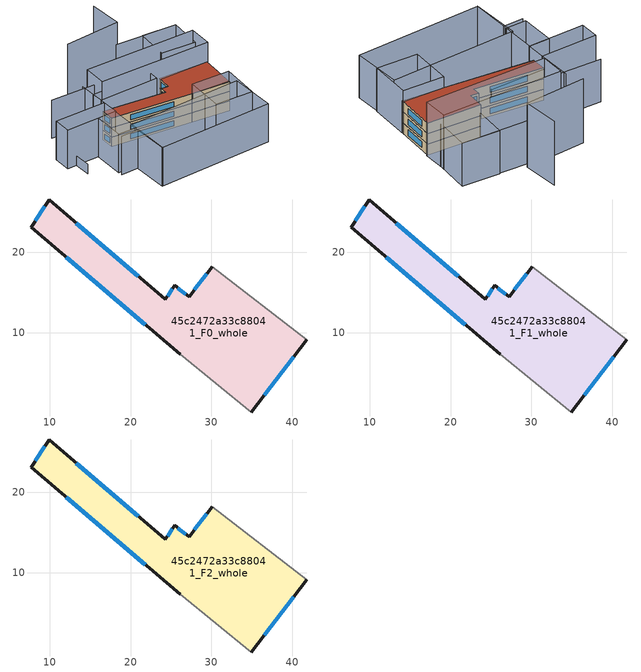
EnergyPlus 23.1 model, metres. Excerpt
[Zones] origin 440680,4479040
45c2472a33c88041_F0_whole
 floor ground (EU_floor_Construction): 30.07,18.17 41.78,9.18 34.89,0.24 26.12,7.35 7.72,23.06 9.94,26.43 24.3,14.15 25.44,15.88 27.23,14.48 z0
 wall outside (EU_wall_Construction): 30.07,18.17 27.23,14.48 25.44,15.88 24.3,14.15 9.94,26.43 7.72,23.06 26.12,7.35 / 34.89,0.24 41.78,9.18 z0:3
 wall adiabatic (EU_wall_Construction): 41.78,9.18 30.07,18.17 / 26.12,7.35 34.89,0.24 z0:3
 window (EU_Window_Construction): 9.42,25.64 8.24,23.85 / 20.94,17.03 13.3,23.55 / 25.17,15.47 24.57,14.56 / 26.81,14.81 25.86,15.55 / 29.4,17.3 27.9,15.34 / 36.5,2.33 40.17,7.09 / 12.03,19.38 21.81,11.03 z0.7:2.3
45c2472a33c88041_F1_whole
 floor to 45c2472a33c88041_F0_whole (EU_floor_Construction): 30.06,18.17 41.78,9.18 34.89,0.24 26.12,7.35 7.72,23.06 9.94,26.43 24.3,14.15 25.44,15.88 27.23,14.48 z3
 wall outside (EU_wall_Construction): 30.07,18.17 27.23,14.48 25.44,15.88 24.3,14.15 9.94,26.43 7.72,23.06 26.12,7.35 / 34.89,0.24 41.78,9.18 z3:6
 wall adiabatic (EU_wall_Construction): 41.78,9.18 30.07,18.17 / 26.12,7.35 34.89,0.24 z3:6
 window (EU_Window_Construction): 9.42,25.64 8.24,23.85 / 20.94,17.03 13.3,23.55 / 25.17,15.47 24.57,14.56 / 26.81,14.81 25.86,15.55 / 29.4,17.3 27.9,15.34 / 36.5,2.33 40.17,7.09 / 12.03,19.38 21.81,11.03 z3.7:5.3
45c2472a33c88041_F2_whole
 floor to 45c2472a33c88041_F1_whole (EU_floor_Construction): 30.06,18.17 41.78,9.18 34.89,0.24 26.12,7.35 7.72,23.06 9.94,26.43 24.3,14.15 25.44,15.88 27.23,14.48 z6
 wall outside (EU_wall_Construction): 30.07,18.17 27.23,14.48 25.44,15.88 24.3,14.15 9.94,26.43 7.72,23.06 26.12,7.35 / 34.89,0.24 41.78,9.18 z6:9
 wall adiabatic (EU_wall_Construction): 41.78,9.18 30.07,18.17 / 26.12,7.35 34.89,0.24 z6:9
 window (EU_Window_Construction): 9.42,25.64 8.24,23.85 / 20.94,17.03 13.3,23.55 / 25.17,15.47 24.57,14.56 / 26.81,14.81 25.86,15.55 / 29.4,17.3 27.9,15.34 / 36.5,2.33 40.17,7.09 / 12.03,19.38 21.81,11.03 z6.7:8.3
 roof outside (EU_roof_Construction): 34.89,0.24 41.78,9.18 30.07,18.17 27.23,14.48 25.44,15.88 24.3,14.15 9.94,26.43 7.72,23.06 26.12,7.35 z9
shading: -3.87,15.88 0.73,12.8 / 0.73,12.8 -5.17,3.96 / 51.23,21.48 36.65,32.69 / 14.7,33.73 9.68,25.88 / 16.91,31.19 5.93,39.19 / 28.22,-8.66 19.19,-1.88 / 19.19,-1.88 26.12,7.35 / 26.12,7.35 35.15,0.58 / 35.15,0.58 28.22,-8.66 / 24.36,-14.57 -5.25,4.07 / -5.25,4.07 2.01,15.6 / 2.01,15.6 31.61,-3.04 / 31.61,-3.04 24.36,-14.57 / 1.42,13.81 -3.22,16.93 / -3.22,16.93 2.03,24.73 / 2.03,24.73 6.67,21.61 / 6.67,21.61 1.42,13.81 / 51.33,21.52 45.24,13.8 / 45.24,13.8 37.17,20.16 / 37.17,20.16 43.26,27.88 / 43.26,27.88 51.33,21.52 / 25.49,17.09 10.35,27.04 / 10.35,27.04 12.2,29.85 / 12.2,29.85 27.33,19.91 / 27.33,19.91 25.49,17.09 / 6.73,21.57 -6.13,30.16 / -6.13,30.16 -3.23,34.5 / -3.23,34.5 9.63,25.92 / 9.63,25.92 6.73,21.57 z0:12; 42,9.03 14.53,28.19 / 14.53,28.19 18.52,33.9 / 18.52,33.9 45.99,14.74 / 45.99,14.74 42,9.03 z0:15; 43.46,41.56 38.39,32.99 / 38.39,32.99 23.97,41.53 z0:18; -3.78,28.66 -6.7,24.34 / -3.28,34.2 -5.89,30.1 z0:3
[Building]
EU S2 Campaign: North Axis=0; Terrain=City; Solar Distribution=FullExterior
[Site:Location]
Madrid: Latitude=40.5; Longitude=-3.5; Time Zone=1; Elevation=609
[SizingPeriod:WeatherFileDays]
AnnualSizingPeriod: Begin Month=1; Begin Day of Month=1; End Month=12; End Day of Month=31; Day of Week for Start Day=Monday; Use Weather File Daylight Saving Period=No; Use Weather File Rain and Snow Indicators=No
[MATERIAL]
EU_InternalMass_Material: Roughness=MediumRough; Thickness=0.1; Conductivity=1; Density=1800; Specific Heat=900; Thermal Absorptance=0.9; Solar Absorptance=0.7; Visible Absorptance=0.7
[MATERIAL:NOMASS] Roughness=MediumRough; Thermal Absorptance=0.9; Solar Absorptance=0.7; Visible Absorptance=0.7
Name | Thermal Resistance
EU_wall_NoMass | 0.419739
EU_roof_NoMass | 0.352165
EU_floor_NoMass | 0.608284
[WINDOWMATERIAL:SIMPLEGLAZINGSYSTEM]
EU_Window_SimpleGlazing: UFactor=4.8352; Solar Heat Gain Coefficient=0.85; Visible Transmittance=0.85
[CONSTRUCTION]
EU_wall_Construction: EU_wall_NoMass
EU_roof_Construction: EU_roof_NoMass
EU_floor_Construction: EU_floor_NoMass
EU_InternalMass_Construction: EU_InternalMass_Material
EU_Window_Construction: EU_Window_SimpleGlazing
[ZONE] Type=1; Multiplier=1; Ceiling Height=autocalculate; Volume=754.6875; Floor Area=autocalculate; Part of Total Floor Area=Yes
45c2472a33c88041_F0_whole; 45c2472a33c88041_F1_whole; 45c2472a33c88041_F2_whole
[INTERNALMASS] Construction=EU_InternalMass_Construction; Surface Area=251.563
Name | Zone or ZoneList
45c2472a33c88041_F0_whole_EU_InternalMass | 45c2472a33c88041_F0_whole
45c2472a33c88041_F1_whole_EU_InternalMass | 45c2472a33c88041_F1_whole
45c2472a33c88041_F2_whole_EU_InternalMass | 45c2472a33c88041_F2_whole
[OTHEREQUIPMENT] Fuel Type=Electricity; Design Level Calculation Method=Watts/Area; Power per Zone Floor Area=1; Fraction Latent=0; Fraction Radiant=0; Fraction Lost=0; Carbon Dioxide Generation Rate=0; EndUse Subcategory=EU_Step8_InternalGains
Name | Zone or ZoneList or Space or SpaceList | Schedule
EU_Step8_InternalGain_45c2472a33c88041_F0_whole_f000 | 45c2472a33c88041_F0_whole | EU_Step8_GainSchedule_45c2472a33c88041_F0_whole_f000
EU_Step8_InternalGain_45c2472a33c88041_F1_whole_f000 | 45c2472a33c88041_F1_whole | EU_Step8_GainSchedule_45c2472a33c88041_F1_whole_f000
EU_Step8_InternalGain_45c2472a33c88041_F2_whole_f000 | 45c2472a33c88041_F2_whole | EU_Step8_GainSchedule_45c2472a33c88041_F2_whole_f000
[ZONEVENTILATION:DESIGNFLOWRATE] Schedule=EU_AlwaysOn; Design Flow Rate Calculation Method=AirChanges/Hour; Air Changes per Hour=0.703302; Ventilation Type=Natural; Fan Pressure Rise=0; Fan Total Efficiency=1; Constant Term Coefficient=1; Temperature Term Coefficient=0; Velocity Term Coefficient=0; Velocity Squared Term Coefficient=0; Minimum Indoor Temperature=-100; Maximum Indoor Temperature=100; Delta Temperature=-100; Minimum Outdoor Temperature=-100; Maximum Outdoor Temperature=100; Maximum Wind Speed=40
Name | Zone or ZoneList or Space or SpaceList
EU_ConstantAir_45c2472a33c88041_F0_whole | 45c2472a33c88041_F0_whole
EU_ConstantAir_45c2472a33c88041_F1_whole | 45c2472a33c88041_F1_whole
EU_ConstantAir_45c2472a33c88041_F2_whole | 45c2472a33c88041_F2_whole
[HVACTEMPLATE:THERMOSTAT] Constant Heating Setpoint=20; Constant Cooling Setpoint=50
EU_HeatOnly_45c2472a33c88041_F0_whole; EU_HeatOnly_45c2472a33c88041_F1_whole; EU_HeatOnly_45c2472a33c88041_F2_whole
[HVACTEMPLATE:ZONE:IDEALLOADSAIRSYSTEM] System Availability Schedule=EU_AlwaysOn; Maximum Heating Supply Air Temperature=50; Minimum Cooling Supply Air Temperature=13; Maximum Heating Supply Air Humidity Ratio=0.0156; Minimum Cooling Supply Air Humidity Ratio=0.0077; Heating Limit=NoLimit; Cooling Limit=NoLimit; Heating Availability Schedule=EU_AlwaysOn; Cooling Availability Schedule=EU_CoolingOff; Dehumidification Control Type=ConstantSensibleHeatRatio; Cooling Sensible Heat Ratio=0.7; Dehumidification Setpoint=60; Humidification Control Type=None; Humidification Setpoint=30; Outdoor Air Method=None; Outdoor Air Flow Rate per Person=0.00944; Outdoor Air Flow Rate per Zone Floor Area=0; Outdoor Air Flow Rate per Zone=0; Demand Controlled Ventilation Type=None; Outdoor Air Economizer Type=NoEconomizer; Heat Recovery Type=None; Sensible Heat Recovery Effectiveness=0.7; Latent Heat Recovery Effectiveness=0.65
Name | Template Thermostat
45c2472a33c88041_F0_whole | EU_HeatOnly_45c2472a33c88041_F0_whole
45c2472a33c88041_F1_whole | EU_HeatOnly_45c2472a33c88041_F1_whole
45c2472a33c88041_F2_whole | EU_HeatOnly_45c2472a33c88041_F2_whole
[SIZING:ZONE] Zone Cooling Design Supply Air Temperature Input Method=SupplyAirTemperature; Zone Cooling Design Supply Air Temperature=13; Zone Heating Design Supply Air Temperature Input Method=SupplyAirTemperature; Zone Heating Design Supply Air Temperature=50; Zone Cooling Design Supply Air Humidity Ratio=0.008; Zone Heating Design Supply Air Humidity Ratio=0.008; Cooling Design Air Flow Method=DesignDay; Cooling Design Air Flow Rate=0; Cooling Minimum Air Flow per Zone Floor Area=0.000762; Cooling Minimum Air Flow=0; Cooling Minimum Air Flow Fraction=0.2; Heating Design Air Flow Method=DesignDay; Heating Design Air Flow Rate=0; Heating Maximum Air Flow per Zone Floor Area=0.002032; Heating Maximum Air Flow=0.141576; Heating Maximum Air Flow Fraction=0.3; Account for Dedicated Outdoor Air System=No; Dedicated Outdoor Air System Control Strategy=NeutralSupplyAir; Dedicated Outdoor Air Low Setpoint Temperature for Design=autosize; Dedicated Outdoor Air High Setpoint Temperature for Design=autosize; Zone Load Sizing Method=Sensible Load Only No Latent Load; Zone Latent Cooling Design Supply Air Humidity Ratio Input Method=HumidityRatioDifference; Zone Cooling Design Supply Air Humidity Ratio Difference=0.005; Zone Latent Heating Design Supply Air Humidity Ratio Input Method=HumidityRatioDifference; Zone Humidification Design Supply Air Humidity Ratio Difference=0.005
45c2472a33c88041_F0_whole; 45c2472a33c88041_F1_whole; 45c2472a33c88041_F2_whole
[SCHEDULE:CONSTANT]
Name | Hourly Value
EU_AlwaysOn | 1
EU_CoolingOff | 0
[SCHEDULE:FILE] Column Number=1; Rows to Skip at Top=0; Number of Hours of Data=8760; Column Separator=Comma; Interpolate to Timestep=No; Minutes per Item=60; Adjust Schedule for Daylight Savings=Yes
Name | File
EU_Step8_GainSchedule_45c2472a33c88041_F0_whole_f000 | ../../schedules/45c2472a33c88041/45c2472a33c88041_F0_whole_f000_gain.csv
EU_Step8_GainSchedule_45c2472a33c88041_F1_whole_f000 | ../../schedules/45c2472a33c88041/45c2472a33c88041_F1_whole_f000_gain.csv
EU_Step8_GainSchedule_45c2472a33c88041_F2_whole_f000 | ../../schedules/45c2472a33c88041/45c2472a33c88041_F2_whole_f000_gain.csv
